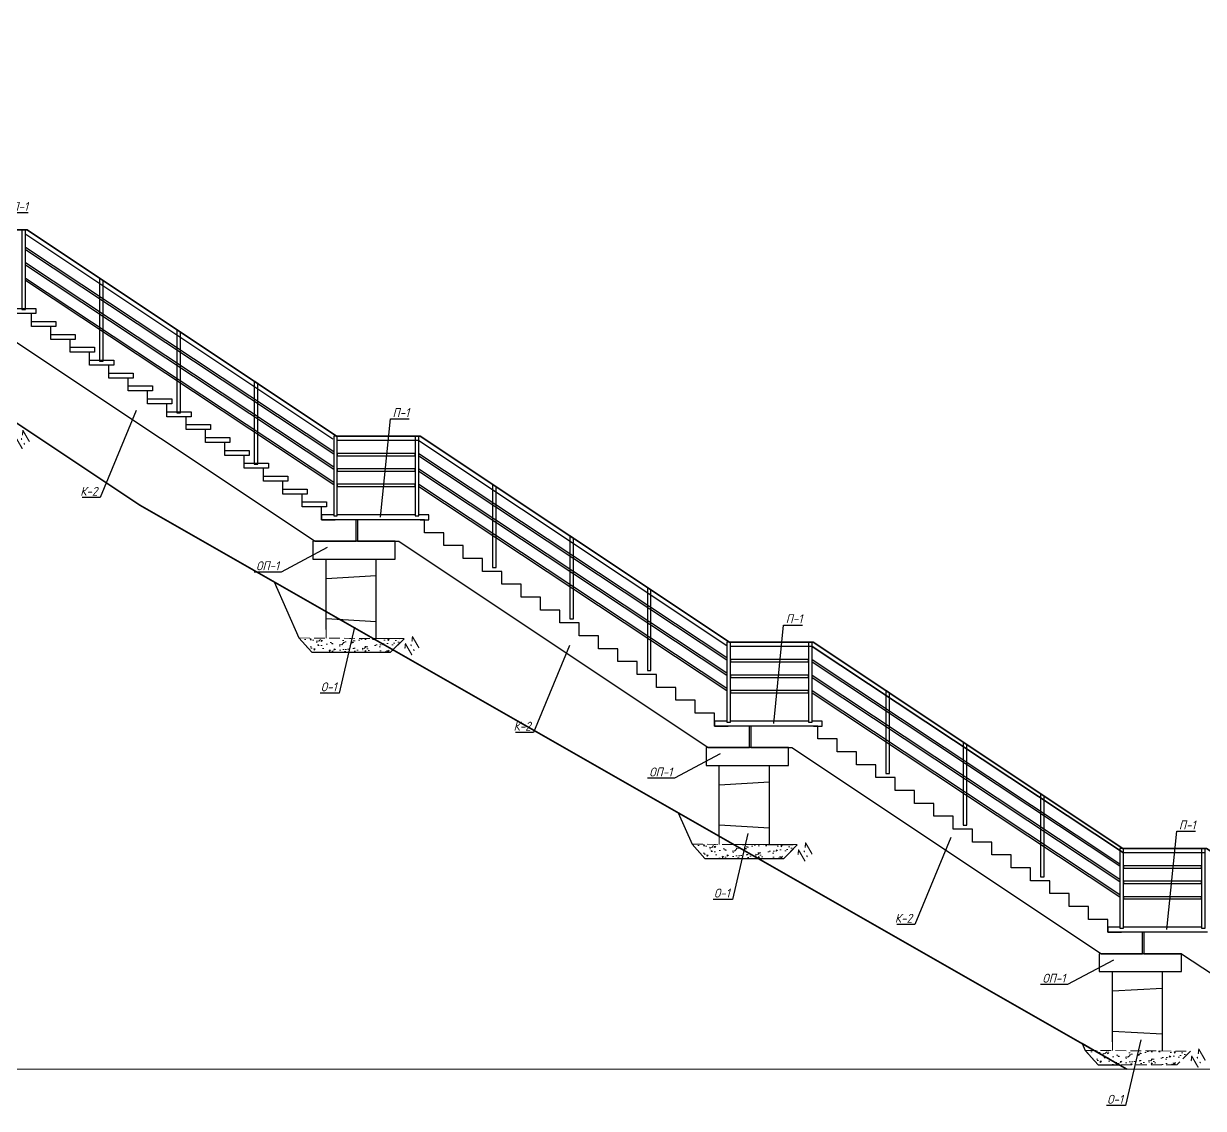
# Model space of a CAD drawing. Header units: millimetres. Extents: x 265754 to 14267433, y -6145605 to 2433772.
# Drawn here: x 6739594 to 6756069, y -196886 to -181736 of the extents above; entities that cross this region are included whole.
import ezdxf
from ezdxf import colors
from ezdxf.entities.mleader import LeaderData, LeaderLine
from ezdxf.math import Vec2, Vec3

# ---------------------------------------------------------------- set-up
doc = ezdxf.new("R2010")
doc.units = ezdxf.units.MM
doc.linetypes.add('DASHED', pattern=[7, 5, -2, 0])
for name, color, linetype, lineweight in [('02_Доп.основные', 255, 'Continuous', 25), ('04_Невидимые', 3, 'Continuous', 13), ('1-Бетон', 106, 'Continuous', 35), ('10_Текст', 255, 'Continuous', 25), ('ИС_ЛС_Mid', 7, 'Continuous', 35), ('ИС_Основная', 7, 'Continuous', 35), ('ИС_Размер', 3, 'Continuous', 18), ('Тонкая', 3, 'Continuous', 15)]:
    doc.layers.add(name, color=color, linetype=linetype, lineweight=lineweight)
doc.layers.add('ограждение', color=7, linetype='Continuous')
doc.styles.add('ISOCPEUR', font='isocpeur.ttf', dxfattribs={"width": 0.8, "oblique": 15, "height": 2.5})
doc.styles.add('ROMANS', font='isocpeur.ttf', dxfattribs={"width": 0.9, "oblique": 15})

# ---------------------------------------------------------------- blocks, each defined once
blk = doc.blocks.new('_None')

msp = doc.modelspace()

# ---------------------------------------------------------------- hatches: boundary and pattern name
at = {"layer": '04_Невидимые'}
h = msp.add_hatch(dxfattribs=at)
h.set_pattern_fill('AR-CONC', color=256, scale=30, angle=180, style=0)
h.set_pattern_definition([(230, (-71558775.53, -346492.12), (-215.1780548, 18.8256405), [22.5, -247.5]), (175, (-71558775.53, -346492.12), (41.6254001, -225.6576401), [18, -198]), (280.45144446, (-71558793.46, -346490.55), (-173.552654, -206.8319973), [19.1220576, -210.3426336]), (226.1842, (-71558775.53, -346552.12), (-320.1723992, 49.6557842), [33.75, -371.25]), (276.6356355, (-71558802.2, -346547.98), (-280.3985837, -292.2355802), [28.6831026, -315.514128]), (171.184164, (-71558775.53, -346552.1), (-280.3985835, -292.2355801), [27, -297.0000003]), (201, (-71558805.53, -346537.12), (-179.07211564, 120.7856672), [22.5, -247.5]), (146, (-71558805.53, -346537.12), (-72.9945996, -217.5450135), [18, -198]), (251.45144474, (-71558820.45, -346527.05), (-252.066713, -96.75934584), [19.122057, -210.3426336]), (217.5, (-71558775.53, -346492.12), (-3.647956595, -99.86815615), [0, -195.6, 0, -201, 0, -198.75]), (187.5, (-71558775.53, -346492.12), (-78.92086123, -118.32351356), [0, -114.6, 0, -191.1, 0, -75.75]), (147.5, (-71558708.63, -346492.12), (-160.14673085, 6.76646152), [0, -75, 0, -234, 0, -310.5]), (137.5, (-71558678.63, -346492.12), (-174.9558508, -30.0314947), [0, -97.5, 0, -155.4, 0, -220.5])])
h.paths.add_polyline_path([(6744908.0642, -190326.9904), (6744718.2669, -190516.7877), (6743618.2669, -190516.7877), (6743439.3131, -190316.583)])
h = msp.add_hatch(dxfattribs=at)
h.set_pattern_fill('AR-CONC', color=256, scale=30, angle=180, style=0)
h.set_pattern_definition([(230, (-71553285.53, -349372.12), (-215.1780548, 18.8256405), [22.5, -247.5]), (175, (-71553285.53, -349372.12), (41.6254001, -225.6576401), [18, -198]), (280.45144446, (-71553303.46, -349370.55), (-173.552654, -206.8319973), [19.1220576, -210.3426336]), (226.1842, (-71553285.53, -349432.12), (-320.1723992, 49.6557842), [33.75, -371.25]), (276.6356355, (-71553312.2, -349427.98), (-280.3985837, -292.2355802), [28.6831026, -315.514128]), (171.184164, (-71553285.53, -349432.1), (-280.3985835, -292.2355801), [27, -297.0000003]), (201, (-71553315.53, -349417.12), (-179.07211564, 120.7856672), [22.5, -247.5]), (146, (-71553315.53, -349417.12), (-72.9945996, -217.5450135), [18, -198]), (251.45144474, (-71553330.45, -349407.05), (-252.066713, -96.75934584), [19.122057, -210.3426336]), (217.5, (-71553285.53, -349372.12), (-3.647956595, -99.86815615), [0, -195.6, 0, -201, 0, -198.75]), (187.5, (-71553285.53, -349372.12), (-78.92086123, -118.32351356), [0, -114.6, 0, -191.1, 0, -75.75]), (147.5, (-71553218.63, -349372.12), (-160.14673085, 6.76646152), [0, -75, 0, -234, 0, -310.5]), (137.5, (-71553188.63, -349372.12), (-174.9558508, -30.0314947), [0, -97.5, 0, -155.4, 0, -220.5])])
h.paths.add_polyline_path([(6750398.0649, -193206.9904), (6750208.2676, -193396.7877), (6749108.2676, -193396.7877), (6748929.3137, -193196.583)])
h = msp.add_hatch(dxfattribs=at)
h.set_pattern_fill('AR-CONC', color=256, scale=30, angle=180, style=0)
h.set_pattern_definition([(230, (-71547795.53, -352252.12), (-215.1780548, 18.8256405), [22.5, -247.5]), (175, (-71547795.53, -352252.12), (41.6254001, -225.6576401), [18, -198]), (280.45144446, (-71547813.46, -352250.55), (-173.552654, -206.8319973), [19.1220576, -210.3426336]), (226.1842, (-71547795.53, -352312.12), (-320.1723992, 49.6557842), [33.75, -371.25]), (276.6356355, (-71547822.2, -352307.98), (-280.3985837, -292.2355802), [28.6831026, -315.514128]), (171.184164, (-71547795.53, -352312.1), (-280.3985835, -292.2355801), [27, -297.0000003]), (201, (-71547825.53, -352297.12), (-179.07211564, 120.7856672), [22.5, -247.5]), (146, (-71547825.53, -352297.12), (-72.9945996, -217.5450135), [18, -198]), (251.45144474, (-71547840.45, -352287.05), (-252.066713, -96.75934584), [19.122057, -210.3426336]), (217.5, (-71547795.53, -352252.12), (-3.647956595, -99.86815615), [0, -195.6, 0, -201, 0, -198.75]), (187.5, (-71547795.53, -352252.12), (-78.92086123, -118.32351356), [0, -114.6, 0, -191.1, 0, -75.75]), (147.5, (-71547728.63, -352252.12), (-160.14673085, 6.76646152), [0, -75, 0, -234, 0, -310.5]), (137.5, (-71547698.63, -352252.12), (-174.9558508, -30.0314947), [0, -97.5, 0, -155.4, 0, -220.5])])
h.paths.add_polyline_path([(6755888.0655, -196086.9904), (6755698.2682, -196276.7877), (6754598.2682, -196276.7877), (6754419.3144, -196076.583)])

# ---------------------------------------------------------------- linework, layer by layer
at = {"color": 5}
for points in [[(6743091.2269, -189532.9857), (6743439.3131, -190316.583), (6743618.2669, -190516.7877), (6744718.2669, -190516.7877), (6744908.0642, -190326.9904), (6744475.3696, -190323.9244), (6743091.2269, -189532.9857)], [(6748734.3136, -192757.6066), (6748929.3137, -193196.583), (6749108.2676, -193396.7877), (6750208.2676, -193396.7877), (6750398.0649, -193206.9904), (6749509.7194, -193200.6957), (6748734.3136, -192757.6066)], [(6754377.4002, -195982.2276), (6754419.3144, -196076.583), (6754598.2682, -196276.7877), (6754892.8804, -196276.7877), (6754560.7352, -196086.9904), (6754544.0692, -196077.467), (6754377.4002, -195982.2276)]]:
    msp.add_lwpolyline(points, dxfattribs=at)
at = {"layer": '02_Доп.основные'}
for p, q in [((6745063.5745, -188596.4588), (6743973.5745, -188596.4588)), ((6745143.5745, -188666.4588), (6743943.5745, -188666.4588)), ((6743818.574, -190196.4671), (6743818.574, -189216.4588)), ((6744518.574, -190139.2467), (6744518.574, -189216.4588)), ((6743818.574, -189486.4588), (6744518.574, -189446.4588)), ((6743818.574, -190046.4588), (6744518.574, -190086.4588)), ((6744518.574, -190324.2305), (6744518.574, -190139.2467)), ((6750633.5751, -191546.4588), (6749433.5751, -191546.4588)), ((6750553.5751, -191476.4588), (6749463.5751, -191476.4588)), ((6749308.5746, -193076.4671), (6749308.5746, -192096.4588)), ((6750008.5746, -193019.2467), (6750008.5746, -192096.4588)), ((6749308.5746, -192366.4588), (6750008.5746, -192326.4588)), ((6749308.5746, -192926.4588), (6750008.5746, -192966.4588)), ((6750008.5746, -193204.2305), (6750008.5746, -193019.2467)), ((6756043.5758, -194356.4588), (6754953.5758, -194356.4588)), ((6756123.5758, -194426.4588), (6754923.5758, -194426.4588)), ((6754798.5753, -195956.4671), (6754798.5753, -194976.4588)), ((6755498.5753, -195899.2467), (6755498.5753, -194976.4588)), ((6754798.5753, -195246.4588), (6755498.5753, -195206.4588)), ((6754798.5753, -195806.4588), (6755498.5753, -195846.4588)), ((6755498.5753, -196084.2305), (6755498.5753, -195899.2467))]:
    msp.add_line(p, q, dxfattribs=at)
for points in [[(6738263.5738, -185716.503), (6739763.5738, -185716.503), (6739763.5738, -185786.503), (6738263.5738, -185786.503)], [(6739703.5745, -185896.4588), (6740043.5745, -185896.4588), (6740043.5745, -185966.4588), (6739703.5745, -185966.4588)], [(6739973.5745, -186076.4588), (6740313.5745, -186076.4588), (6740313.5745, -186146.4588), (6739973.5745, -186146.4588)], [(6740243.5745, -186256.4588), (6740583.5745, -186256.4588), (6740583.5745, -186326.4588), (6740243.5745, -186326.4588)], [(6740513.5745, -186436.4588), (6740853.5745, -186436.4588), (6740853.5745, -186506.4588), (6740513.5745, -186506.4588)], [(6740783.5745, -186616.4588), (6741123.5745, -186616.4588), (6741123.5745, -186686.4588), (6740783.5745, -186686.4588)], [(6741053.5745, -186796.4588), (6741393.5745, -186796.4588), (6741393.5745, -186866.4588), (6741053.5745, -186866.4588)], [(6741323.5745, -186976.4588), (6741663.5745, -186976.4588), (6741663.5745, -187046.4588), (6741323.5745, -187046.4588)], [(6741593.5745, -187156.4588), (6741933.5745, -187156.4588), (6741933.5745, -187226.4588), (6741593.5745, -187226.4588)], [(6741863.5745, -187336.4588), (6742203.5745, -187336.4588), (6742203.5745, -187406.4588), (6741863.5745, -187406.4588)], [(6742133.5745, -187516.4588), (6742473.5745, -187516.4588), (6742473.5745, -187586.4588), (6742133.5745, -187586.4588)], [(6742403.5745, -187696.4588), (6742743.5745, -187696.4588), (6742743.5745, -187766.4588), (6742403.5745, -187766.4588)], [(6742673.5745, -187876.4588), (6743013.5745, -187876.4588), (6743013.5745, -187946.4588), (6742673.5745, -187946.4588)], [(6742943.5745, -188056.4588), (6743283.5745, -188056.4588), (6743283.5745, -188126.4588), (6742943.5745, -188126.4588)], [(6743213.5745, -188236.4588), (6743553.5745, -188236.4588), (6743553.5745, -188306.4588), (6743213.5745, -188306.4588)], [(6743483.5745, -188416.4588), (6743823.5745, -188416.4588), (6743823.5745, -188486.4588), (6743483.5745, -188486.4588)]]:
    msp.add_lwpolyline(points, close=True, dxfattribs=at)
for points in [[(6744238.5745, -188966.4588), (6744238.5745, -188666.4588), (6743753.5745, -188666.4588), (6743753.5745, -188486.4588), (6743483.5745, -188486.4588), (6743483.5745, -188306.4588), (6743213.5745, -188306.4588), (6743213.5745, -188126.4588), (6742943.5745, -188126.4588), (6742943.5745, -187946.4588), (6742673.5745, -187946.4588), (6742673.5745, -187766.4588), (6742403.5745, -187766.4588), (6742403.5745, -187586.4588), (6742133.5745, -187586.4588), (6742133.5745, -187406.4588), (6741863.5745, -187406.4588), (6741863.5745, -187226.4588), (6741593.5745, -187226.4588), (6741593.5745, -187046.4588), (6741323.5745, -187046.4588), (6741323.5745, -186866.4588), (6741053.5745, -186866.4588), (6741053.5745, -186686.4588), (6740783.5745, -186686.4588), (6740783.5745, -186506.4588), (6740513.5745, -186506.4588), (6740513.5745, -186326.4588), (6740243.5745, -186326.4588), (6740243.5745, -186146.4588), (6739973.5745, -186146.4588), (6739973.5745, -185966.4588), (6739703.5745, -185966.4588), (6739703.5745, -185786.4588), (6738768.5745, -185786.4588)], [(6739343.5745, -186086.4588), (6743663.5745, -188966.4588), (6744238.5745, -188966.4588)], [(6743923.5745, -188596.4588), (6743753.5745, -188596.4588), (6743753.5745, -188666.4588), (6743943.5745, -188666.4588)], [(6745133.5745, -188666.4588), (6745253.5745, -188666.4588), (6745253.5745, -188596.4588), (6745113.5745, -188596.4588)], [(6749728.5751, -191846.4588), (6749728.5751, -191546.4588), (6749243.5751, -191546.4588), (6749243.5751, -191366.4588), (6748973.5751, -191366.4588), (6748973.5751, -191186.4588), (6748703.5751, -191186.4588), (6748703.5751, -191006.4588), (6748433.5751, -191006.4588), (6748433.5751, -190826.4588), (6748163.5751, -190826.4588), (6748163.5751, -190646.4588), (6747893.5751, -190646.4588), (6747893.5751, -190466.4588), (6747623.5751, -190466.4588), (6747623.5751, -190286.4588), (6747353.5751, -190286.4588), (6747353.5751, -190106.4588), (6747083.5751, -190106.4588), (6747083.5751, -189926.4588), (6746813.5751, -189926.4588), (6746813.5751, -189746.4588), (6746543.5751, -189746.4588), (6746543.5751, -189566.4588), (6746273.5751, -189566.4588), (6746273.5751, -189386.4588), (6746003.5751, -189386.4588), (6746003.5751, -189206.4588), (6745733.5751, -189206.4588), (6745733.5751, -189026.4588), (6745463.5751, -189026.4588), (6745463.5751, -188846.4588), (6745193.5751, -188846.4588), (6745193.5751, -188666.4588), (6744258.5751, -188666.4588), (6744258.5751, -188966.4588), (6744833.5751, -188966.4588), (6749153.5751, -191846.4588), (6749728.5751, -191846.4588)], [(6744783.5745, -188966.4588), (6743633.5745, -188966.4588), (6743633.5745, -189216.4588), (6744783.5745, -189216.4588), (6744783.5745, -188966.4588)], [(6749413.5751, -191476.4588), (6749243.5751, -191476.4588), (6749243.5751, -191546.4588), (6749433.5751, -191546.4588)], [(6755218.5758, -194726.4588), (6755218.5758, -194426.4588), (6754733.5758, -194426.4588), (6754733.5758, -194246.4588), (6754463.5758, -194246.4588), (6754463.5758, -194066.4588), (6754193.5758, -194066.4588), (6754193.5758, -193886.4588), (6753923.5758, -193886.4588), (6753923.5758, -193706.4588), (6753653.5758, -193706.4588), (6753653.5758, -193526.4588), (6753383.5758, -193526.4588), (6753383.5758, -193346.4588), (6753113.5758, -193346.4588), (6753113.5758, -193166.4588), (6752843.5758, -193166.4588), (6752843.5758, -192986.4588), (6752573.5758, -192986.4588), (6752573.5758, -192806.4588), (6752303.5758, -192806.4588), (6752303.5758, -192626.4588), (6752033.5758, -192626.4588), (6752033.5758, -192446.4588), (6751763.5758, -192446.4588), (6751763.5758, -192266.4588), (6751493.5758, -192266.4588), (6751493.5758, -192086.4588), (6751223.5758, -192086.4588), (6751223.5758, -191906.4588), (6750953.5758, -191906.4588), (6750953.5758, -191726.4588), (6750683.5758, -191726.4588), (6750683.5758, -191546.4588), (6749748.5758, -191546.4588), (6749748.5758, -191846.4588), (6750323.5758, -191846.4588), (6754643.5758, -194726.4588), (6755218.5758, -194726.4588)], [(6750623.5751, -191546.4588), (6750743.5751, -191546.4588), (6750743.5751, -191476.4588), (6750603.5751, -191476.4588)], [(6750273.5751, -191846.4588), (6749123.5751, -191846.4588), (6749123.5751, -192096.4588), (6750273.5751, -192096.4588), (6750273.5751, -191846.4588)], [(6754903.5758, -194356.4588), (6754733.5758, -194356.4588), (6754733.5758, -194426.4588), (6754923.5758, -194426.4588)], [(6755238.5758, -194426.4588), (6755238.5758, -194726.4588), (6755763.5758, -194726.4588), (6759053.5758, -196886.4588), (6759628.5758, -196886.4588), (6759628.5758, -196586.4588), (6759323.5758, -196586.4588)], [(6755763.5758, -194726.4588), (6754613.5758, -194726.4588), (6754613.5758, -194976.4588), (6755763.5758, -194976.4588), (6755763.5758, -194726.4588)]]:
    msp.add_lwpolyline(points, dxfattribs=at)
at = {"layer": '04_Невидимые', "linetype": 'DASHED', "ltscale": 30}
for p, q in [((6743439.3131, -190316.583), (6743091.2269, -189532.9857)), ((6743818.574, -190319.2704), (6743818.574, -190196.4671)), ((6748929.3137, -193196.583), (6748734.3136, -192757.6066)), ((6749308.5746, -193199.2704), (6749308.5746, -193076.4671)), ((6754419.3144, -196076.583), (6754377.4002, -195982.2276)), ((6754798.5753, -196079.2704), (6754798.5753, -195956.4671))]:
    msp.add_line(p, q, dxfattribs=at)
for points in [[(6744718.2669, -190516.7877), (6743618.2669, -190516.7877), (6743439.3131, -190316.583), (6744908.0642, -190326.9904)], [(6750208.2676, -193396.7877), (6749108.2676, -193396.7877), (6748929.3137, -193196.583), (6750398.0649, -193206.9904)], [(6755698.2682, -196276.7877), (6754598.2682, -196276.7877), (6754419.3144, -196076.583), (6755888.0655, -196086.9904)]]:
    msp.add_lwpolyline(points, close=True, dxfattribs=at)
at = {"layer": '1-Бетон', "color": 5}
for points in [[(6745131.3647, -187496.4588), (6749451.741, -190376.4588), (6745131.741, -187496.4588), (6743961.6747, -187496.4588), (6739641.754, -184616.5117), (6738473.5738, -184616.5117), (6734151.7404, -181736.4588), (6732938.5745, -181736.4675)], [(6749451.741, -190376.4588), (6750621.3654, -190376.4588), (6754941.7417, -193256.4588), (6756111.366, -193256.4588), (6759333.5758, -195404.4115)], [(6750603.5751, -190436.4588), (6754953.5758, -193316.4588)]]:
    msp.add_lwpolyline(points, dxfattribs=at)
at = {"layer": 'ИС_ЛС_Mid', "color": 7}
msp.add_lwpolyline([(6750683.5751, -191546.4588), (6750633.5751, -191546.4588)], dxfattribs=at)
at = {"layer": 'ИС_Основная', "color": 1}
for p, q in [((6741216.1013, -188461.4854), (6732778.5748, -182836.4677)), ((6754997.3048, -196336.4588), (6741216.1013, -188461.4854))]:
    msp.add_line(p, q, dxfattribs=at)
at = {"layer": 'ИС_Размер'}
msp.add_line((6728480.6453, -196336.4588), (6760605.976, -196336.4588), dxfattribs=at)
at = {"layer": 'ограждение', "color": 4}
for p, q in [((6739623.5745, -184676.503), (6743913.5745, -187536.503)), ((6739641.741, -184616.503), (6743961.8203, -187496.5559)), ((6743963.5745, -187496.4588), (6745131.3647, -187496.4588)), ((6745113.5745, -187556.4588), (6743973.5745, -187556.4588)), ((6745113.5745, -187556.4588), (6749413.5751, -190423.1259)), ((6750603.5751, -190436.4588), (6749463.5751, -190436.4588)), ((6756093.5758, -193316.4588), (6754953.5758, -193316.4588))]:
    msp.add_line(p, q, dxfattribs=at)
at = {"layer": 'ограждение', "color": 1}
for p, q in [((6739618.5731, -184859.5035), (6743923.5745, -187711.8971)), ((6739618.5731, -184891.5035), (6743923.5745, -187743.8971)), ((6739618.5731, -185074.5035), (6743923.5745, -187926.8971)), ((6739618.5731, -185106.5035), (6743923.5745, -187958.8971)), ((6739618.5731, -185289.5035), (6743923.5745, -188141.8971)), ((6739618.5731, -185321.5035), (6743923.5745, -188173.8971)), ((6745113.5745, -187739.4588), (6749413.5751, -190588.539)), ((6745113.5745, -187771.4588), (6749413.5751, -190620.539)), ((6745113.5745, -187954.4588), (6749413.5751, -190803.539)), ((6745113.5745, -187986.4588), (6749413.5751, -190835.539)), ((6745113.5745, -188169.4588), (6749413.5751, -191018.539)), ((6745113.5745, -188201.4588), (6749413.5751, -191050.539)), ((6750603.5751, -190619.4588), (6754903.5758, -193468.539)), ((6750603.5751, -190651.4588), (6754903.5758, -193500.539)), ((6750603.5751, -190834.4588), (6754903.5758, -193683.539)), ((6750603.5751, -190866.4588), (6754903.5758, -193715.539)), ((6750603.5751, -191049.4588), (6754903.5758, -193898.539)), ((6750603.5751, -191081.4588), (6754903.5758, -193930.539))]:
    msp.add_line(p, q, dxfattribs=at)
at = {"layer": 'ограждение', "color": 4}
msp.add_lwpolyline([(6739641.741, -184616.503), (6738471.8196, -184616.5117)], dxfattribs=at)
at = {"layer": 'ограждение'}
for points in [[(6739618.5731, -184616.503), (6739568.5731, -184616.503), (6739568.5731, -185731.503), (6739618.5731, -185731.503)], [(6740703.5745, -185324.392), (6740653.5745, -185291.0586), (6740653.5745, -186451.503), (6740703.5745, -186451.503)], [(6741783.5745, -186044.392), (6741733.5745, -186011.0586), (6741733.5745, -187171.503), (6741783.5745, -187171.503)], [(6742863.5745, -186764.392), (6742813.5745, -186731.0586), (6742813.5745, -187891.503), (6742863.5745, -187891.503)], [(6743973.5745, -187496.4588), (6743923.5745, -187496.4588), (6743923.5745, -188611.4588), (6743973.5745, -188611.4588)], [(6745113.5745, -187496.4588), (6745063.5745, -187496.4588), (6745063.5745, -188611.4588), (6745113.5745, -188611.4588)], [(6746193.5751, -188204.3478), (6746143.5751, -188171.0144), (6746143.5751, -189331.4588), (6746193.5751, -189331.4588)], [(6747273.5751, -188924.3478), (6747223.5751, -188891.0144), (6747223.5751, -190051.4588), (6747273.5751, -190051.4588)], [(6748353.5751, -189644.3478), (6748303.5751, -189611.0144), (6748303.5751, -190771.4588), (6748353.5751, -190771.4588)], [(6749463.5751, -190376.4588), (6749413.5751, -190376.4588), (6749413.5751, -191491.4588), (6749463.5751, -191491.4588)], [(6750603.5751, -190376.4588), (6750553.5751, -190376.4588), (6750553.5751, -191491.4588), (6750603.5751, -191491.4588)], [(6751683.5758, -191084.3478), (6751633.5758, -191051.0144), (6751633.5758, -192211.4588), (6751683.5758, -192211.4588)], [(6752763.5758, -191804.3478), (6752713.5758, -191771.0144), (6752713.5758, -192931.4588), (6752763.5758, -192931.4588)], [(6753843.5758, -192524.3478), (6753793.5758, -192491.0144), (6753793.5758, -193651.4588), (6753843.5758, -193651.4588)], [(6754953.5758, -193256.4588), (6754903.5758, -193256.4588), (6754903.5758, -194371.4588), (6754953.5758, -194371.4588)], [(6756093.5758, -193256.4588), (6756043.5758, -193256.4588), (6756043.5758, -194371.4588), (6756093.5758, -194371.4588)]]:
    msp.add_lwpolyline(points, close=True, dxfattribs=at)
at = {"layer": 'ограждение', "color": 1}
for points in [[(6745063.5745, -187739.4588), (6743973.5745, -187739.4588), (6743973.5745, -187771.4588), (6745063.5745, -187771.4588)], [(6745063.5745, -187954.4588), (6743973.5745, -187954.4588), (6743973.5745, -187986.4588), (6745063.5745, -187986.4588)], [(6745063.5745, -188169.4588), (6743973.5745, -188169.4588), (6743973.5745, -188201.4588), (6745063.5745, -188201.4588)], [(6750553.5751, -190619.4588), (6749463.5751, -190619.4588), (6749463.5751, -190651.4588), (6750553.5751, -190651.4588)], [(6750553.5751, -190834.4588), (6749463.5751, -190834.4588), (6749463.5751, -190866.4588), (6750553.5751, -190866.4588)], [(6750553.5751, -191049.4588), (6749463.5751, -191049.4588), (6749463.5751, -191081.4588), (6750553.5751, -191081.4588)], [(6756043.5758, -193499.4588), (6754953.5758, -193499.4588), (6754953.5758, -193531.4588), (6756043.5758, -193531.4588)], [(6756043.5758, -193714.4588), (6754953.5758, -193714.4588), (6754953.5758, -193746.4588), (6756043.5758, -193746.4588)], [(6756043.5758, -193929.4588), (6754953.5758, -193929.4588), (6754953.5758, -193961.4588), (6756043.5758, -193961.4588)]]:
    msp.add_lwpolyline(points, close=True, dxfattribs=at)

# ---------------------------------------------------------------- texts
at = {"layer": '10_Текст', "style": 'ISOCPEUR', "oblique": 15, "width": 0.9}
for p in [(6739542.0013, -187714.4358), (6744982.0013, -190594.4358), (6750472.0019, -193474.4358), (6755962.0026, -196354.4358)]:
    msp.add_text('1:1', height=187.5, rotation=45, dxfattribs=at).set_placement(p)

# ---------------------------------------------------------------- leaders
at = {"layer": 'Тонкая', "color": 3}
ml = msp.add_multileader_mtext('Standard', dxfattribs=at)
ml.set_content('{\\C256;П-1}', color=4, style='ROMANS')
ml.set_leader_properties(color=256)
ml.set_arrow_properties(name='NONE')
ml.build(insert=Vec2(0, 0))
ml.multileader.update_dxf_attribs({"text_left_attachment_type": 6, "text_right_attachment_type": 6, "arrow_head_size": 600})
ctx = ml.context
ctx.base_point, ctx.char_height, ctx.arrow_head_size, ctx.plane_origin = Vec3(6739402.5799, -184376.9637), 125, 600, Vec3(6740044.7907, -183670.6357)
ctx.left_attachment, ctx.right_attachment, ctx.text_align_type = 6, 6, 1
notes = []
notes.append((ctx, [(0, (1, 1, 0), (6739392.5799, -184376.9637), (1, 0), 10, [(0, [(6739055.4277, -185752.8631)], 0, [])])]))
ctx.mtext.insert, ctx.mtext.alignment, ctx.mtext.flow_direction = Vec3(6739539.3236, -184226.9637), 2, 5
ml = msp.add_multileader_mtext('Standard', dxfattribs=at)
ml.set_content('{\\C256;К-2}', color=4, style='ROMANS')
ml.set_leader_properties(color=256)
ml.set_arrow_properties(name='NONE')
ml.build(insert=Vec2(0, 0))
ml.multileader.update_dxf_attribs({"text_left_attachment_type": 6, "text_right_attachment_type": 6, "arrow_head_size": 600})
ctx = ml.context
ctx.base_point, ctx.char_height, ctx.arrow_head_size, ctx.plane_origin = Vec3(6740356.3525, -188355.8983), 125, 600, Vec3(6741198.1805, -186522.3035)
ctx.left_attachment, ctx.right_attachment, ctx.text_align_type = 6, 6, 1
notes.append((ctx, [(1, (1, 1, 0), (6740662.3398, -188355.8983), (-1, 0), 10, [(0, [(6741164.4736, -187140.7119)], 0, [])])]))
ctx.mtext.insert, ctx.mtext.alignment, ctx.mtext.flow_direction = Vec3(6740504.3461, -188205.8983), 2, 5
ml = msp.add_multileader_mtext('Standard', dxfattribs=at)
ml.set_content('{\\C256;П-1}', color=4, style='ROMANS')
ml.set_leader_properties(color=256)
ml.set_arrow_properties(name='NONE')
ml.build(insert=Vec2(0, 0))
ml.multileader.update_dxf_attribs({"text_left_attachment_type": 6, "text_right_attachment_type": 6, "arrow_head_size": 600})
ctx = ml.context
ctx.base_point, ctx.char_height, ctx.arrow_head_size, ctx.plane_origin = Vec3(6744725.4788, -187255.5578), 125, 600, Vec3(6745567.3069, -186513.1412)
ctx.left_attachment, ctx.right_attachment, ctx.text_align_type = 6, 6, 1
notes.append((ctx, [(0, (1, 1, 0), (6744715.4788, -187255.5578), (1, 0), 10, [(0, [(6744579.4232, -188628.9412)], 0, [])])]))
ctx.mtext.insert, ctx.mtext.alignment, ctx.mtext.flow_direction = Vec3(6744862.2225, -187105.5578), 2, 5
ml = msp.add_multileader_mtext('Standard', dxfattribs=at)
ml.set_content('{\\C256;ОП-1}', color=4, style='ROMANS')
ml.set_leader_properties(color=256)
ml.set_arrow_properties(name='NONE')
ml.build(insert=Vec2(0, 0))
ml.multileader.update_dxf_attribs({"text_left_attachment_type": 6, "text_right_attachment_type": 6, "arrow_head_size": 600})
ctx = ml.context
ctx.base_point, ctx.char_height, ctx.arrow_head_size, ctx.plane_origin = Vec3(6742818.8332, -189395.9785), 125, 600, Vec3(6743270.1625, -187029.6082)
ctx.left_attachment, ctx.right_attachment, ctx.text_align_type = 6, 6, 1
notes.append((ctx, [(1, (1, 1, 0), (6743192.3205, -189395.9785), (-1, 0), 10, [(0, [(6743832.5128, -189054.9274)], 0, [])])]))
ctx.mtext.insert, ctx.mtext.alignment, ctx.mtext.flow_direction = Vec3(6743000.5769, -189245.9785), 2, 5
ml = msp.add_multileader_mtext('Standard', dxfattribs=at)
ml.set_content('{\\C256;П-1}', color=4, style='ROMANS')
ml.set_leader_properties(color=256)
ml.set_arrow_properties(name='NONE')
ml.build(insert=Vec2(0, 0))
ml.multileader.update_dxf_attribs({"text_left_attachment_type": 6, "text_right_attachment_type": 6, "arrow_head_size": 600})
ctx = ml.context
ctx.base_point, ctx.char_height, ctx.arrow_head_size, ctx.plane_origin = Vec3(6750215.4795, -190135.5578), 125, 600, Vec3(6751057.3075, -189393.1412)
ctx.left_attachment, ctx.right_attachment, ctx.text_align_type = 6, 6, 1
notes.append((ctx, [(0, (1, 1, 0), (6750205.4795, -190135.5578), (1, 0), 10, [(0, [(6750069.4239, -191508.9412)], 0, [])])]))
ctx.mtext.insert, ctx.mtext.alignment, ctx.mtext.flow_direction = Vec3(6750352.2231, -189985.5578), 2, 5
ml = msp.add_multileader_mtext('Standard', dxfattribs=at)
ml.set_content('{\\C256;О-1}', color=4, style='ROMANS')
ml.set_leader_properties(color=256)
ml.set_arrow_properties(name='NONE')
ml.build(insert=Vec2(0, 0))
ml.multileader.update_dxf_attribs({"text_left_attachment_type": 6, "text_right_attachment_type": 6, "arrow_head_size": 600})
ctx = ml.context
ctx.base_point, ctx.char_height, ctx.arrow_head_size, ctx.plane_origin = Vec3(6743718.0507, -191086.9996), 125, 600, Vec3(6744079.3799, -188720.6293)
ctx.left_attachment, ctx.right_attachment, ctx.text_align_type = 6, 6, 1
notes.append((ctx, [(1, (1, 1, 0), (6744001.538, -191086.9996), (-1, 0), 10, [(0, [(6744215.4518, -190167.6263)], 0, [])])]))
ctx.mtext.insert, ctx.mtext.alignment, ctx.mtext.flow_direction = Vec3(6743854.7943, -190936.9996), 2, 5
ml = msp.add_multileader_mtext('Standard', dxfattribs=at)
ml.set_content('{\\C256;К-2}', color=4, style='ROMANS')
ml.set_leader_properties(color=256)
ml.set_arrow_properties(name='NONE')
ml.build(insert=Vec2(0, 0))
ml.multileader.update_dxf_attribs({"text_left_attachment_type": 6, "text_right_attachment_type": 6, "arrow_head_size": 600})
ctx = ml.context
ctx.base_point, ctx.char_height, ctx.arrow_head_size, ctx.plane_origin = Vec3(6746407.2723, -191636.1116), 125, 600, Vec3(6747249.1003, -189802.5167)
ctx.left_attachment, ctx.right_attachment, ctx.text_align_type = 6, 6, 1
notes.append((ctx, [(1, (1, 1, 0), (6746713.2596, -191636.1116), (-1, 0), 10, [(0, [(6747215.3934, -190420.9252)], 0, [])])]))
ctx.mtext.insert, ctx.mtext.alignment, ctx.mtext.flow_direction = Vec3(6746555.2659, -191486.1116), 2, 5
ml = msp.add_multileader_mtext('Standard', dxfattribs=at)
ml.set_content('{\\C256;ОП-1}', color=4, style='ROMANS')
ml.set_leader_properties(color=256)
ml.set_arrow_properties(name='NONE')
ml.build(insert=Vec2(0, 0))
ml.multileader.update_dxf_attribs({"text_left_attachment_type": 6, "text_right_attachment_type": 6, "arrow_head_size": 600})
ctx = ml.context
ctx.base_point, ctx.char_height, ctx.arrow_head_size, ctx.plane_origin = Vec3(6748308.8339, -192275.9785), 125, 600, Vec3(6748760.1631, -189909.6082)
ctx.left_attachment, ctx.right_attachment, ctx.text_align_type = 6, 6, 1
notes.append((ctx, [(1, (1, 1, 0), (6748682.3212, -192275.9785), (-1, 0), 10, [(0, [(6749322.5135, -191934.9274)], 0, [])])]))
ctx.mtext.insert, ctx.mtext.alignment, ctx.mtext.flow_direction = Vec3(6748490.5776, -192125.9785), 2, 5
ml = msp.add_multileader_mtext('Standard', dxfattribs=at)
ml.set_content('{\\C256;П-1}', color=4, style='ROMANS')
ml.set_leader_properties(color=256)
ml.set_arrow_properties(name='NONE')
ml.build(insert=Vec2(0, 0))
ml.multileader.update_dxf_attribs({"text_left_attachment_type": 6, "text_right_attachment_type": 6, "arrow_head_size": 600})
ctx = ml.context
ctx.base_point, ctx.char_height, ctx.arrow_head_size, ctx.plane_origin = Vec3(6755705.4802, -193015.5578), 125, 600, Vec3(6756547.3082, -192273.1412)
ctx.left_attachment, ctx.right_attachment, ctx.text_align_type = 6, 6, 1
notes.append((ctx, [(0, (1, 1, 0), (6755695.4802, -193015.5578), (1, 0), 10, [(0, [(6755559.4246, -194388.9412)], 0, [])])]))
ctx.mtext.insert, ctx.mtext.alignment, ctx.mtext.flow_direction = Vec3(6755842.2238, -192865.5578), 2, 5
ml = msp.add_multileader_mtext('Standard', dxfattribs=at)
ml.set_content('{\\C256;О-1}', color=4, style='ROMANS')
ml.set_leader_properties(color=256)
ml.set_arrow_properties(name='NONE')
ml.build(insert=Vec2(0, 0))
ml.multileader.update_dxf_attribs({"text_left_attachment_type": 6, "text_right_attachment_type": 6, "arrow_head_size": 600})
ctx = ml.context
ctx.base_point, ctx.char_height, ctx.arrow_head_size, ctx.plane_origin = Vec3(6749208.0513, -193966.9996), 125, 600, Vec3(6749569.3806, -191600.6293)
ctx.left_attachment, ctx.right_attachment, ctx.text_align_type = 6, 6, 1
notes.append((ctx, [(1, (1, 1, 0), (6749491.5386, -193966.9996), (-1, 0), 10, [(0, [(6749705.4525, -193047.6263)], 0, [])])]))
ctx.mtext.insert, ctx.mtext.alignment, ctx.mtext.flow_direction = Vec3(6749344.795, -193816.9996), 2, 5
ml = msp.add_multileader_mtext('Standard', dxfattribs=at)
ml.set_content('{\\C256;К-2}', color=4, style='ROMANS')
ml.set_leader_properties(color=256)
ml.set_arrow_properties(name='NONE')
ml.build(insert=Vec2(0, 0))
ml.multileader.update_dxf_attribs({"text_left_attachment_type": 6, "text_right_attachment_type": 6, "arrow_head_size": 600})
ctx = ml.context
ctx.base_point, ctx.char_height, ctx.arrow_head_size, ctx.plane_origin = Vec3(6751732.0833, -194319.4414), 125, 600, Vec3(6752573.9113, -192485.8466)
ctx.left_attachment, ctx.right_attachment, ctx.text_align_type = 6, 6, 1
notes.append((ctx, [(1, (1, 1, 0), (6752038.0706, -194319.4414), (-1, 0), 10, [(0, [(6752540.2044, -193104.255)], 0, [])])]))
ctx.mtext.insert, ctx.mtext.alignment, ctx.mtext.flow_direction = Vec3(6751880.0769, -194169.4414), 2, 5
ml = msp.add_multileader_mtext('Standard', dxfattribs=at)
ml.set_content('{\\C256;ОП-1}', color=4, style='ROMANS')
ml.set_leader_properties(color=256)
ml.set_arrow_properties(name='NONE')
ml.build(insert=Vec2(0, 0))
ml.multileader.update_dxf_attribs({"text_left_attachment_type": 6, "text_right_attachment_type": 6, "arrow_head_size": 600})
ctx = ml.context
ctx.base_point, ctx.char_height, ctx.arrow_head_size, ctx.plane_origin = Vec3(6753798.8346, -195155.9785), 125, 600, Vec3(6754250.1638, -192789.6082)
ctx.left_attachment, ctx.right_attachment, ctx.text_align_type = 6, 6, 1
notes.append((ctx, [(1, (1, 1, 0), (6754172.3219, -195155.9785), (-1, 0), 10, [(0, [(6754812.5141, -194814.9274)], 0, [])])]))
ctx.mtext.insert, ctx.mtext.alignment, ctx.mtext.flow_direction = Vec3(6753980.5782, -195005.9785), 2, 5
ml = msp.add_multileader_mtext('Standard', dxfattribs=at)
ml.set_content('{\\C256;О-1}', color=4, style='ROMANS')
ml.set_leader_properties(color=256)
ml.set_arrow_properties(name='NONE')
ml.build(insert=Vec2(0, 0))
ml.multileader.update_dxf_attribs({"text_left_attachment_type": 6, "text_right_attachment_type": 6, "arrow_head_size": 600})
ctx = ml.context
ctx.base_point, ctx.char_height, ctx.arrow_head_size, ctx.plane_origin = Vec3(6754698.052, -196846.9996), 125, 600, Vec3(6755059.3812, -194480.6293)
ctx.left_attachment, ctx.right_attachment, ctx.text_align_type = 6, 6, 1
notes.append((ctx, [(1, (1, 1, 0), (6754981.5393, -196846.9996), (-1, 0), 10, [(0, [(6755195.4531, -195927.6263)], 0, [])])]))
ctx.mtext.insert, ctx.mtext.alignment, ctx.mtext.flow_direction = Vec3(6754834.7957, -196696.9996), 2, 5
for ctx, leaders in notes:
    for number, flags, end, landing, length, lines in leaders:
        leader = LeaderData()
        leader.index, (leader.has_last_leader_line, leader.has_dogleg_vector, leader.attachment_direction) = number, flags
        leader.last_leader_point, leader.dogleg_vector, leader.dogleg_length = Vec3(end), Vec3(landing), length
        for number, points, colour, breaks in lines:
            line = LeaderLine()
            line.index, line.vertices, line.color, line.breaks = number, Vec3.list(points), colors.encode_raw_color(colour), breaks
            leader.lines.append(line)
        ctx.leaders.append(leader)

doc.saveas('drawing.dxf')
